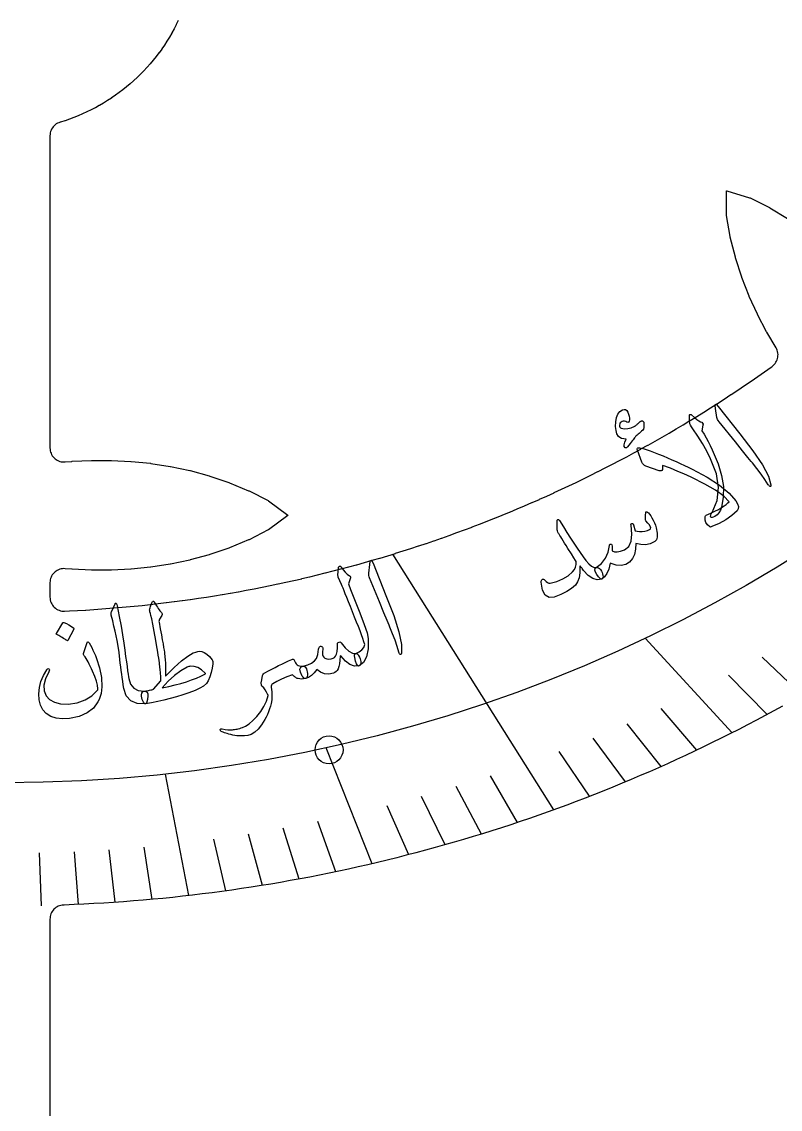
# Model space of a CAD drawing. Header units: millimetres. Extents: x -40.3 to 40.3, y -40.3 to 40.3.
# Drawn here: x 0.3 to 13.85, y -20.91 to -1.49 of the extents above; entities that cross this region are included whole.
import ezdxf

# ---------------------------------------------------------------- set-up
doc = ezdxf.new("R2010")
doc.units = ezdxf.units.MM
for name, color, linetype in [('CUT_INNER', 6, 'Continuous'), ('ENGRAVE', 7, 'Continuous'), ('ENGRAVE_FINE', 8, 'Continuous'), ('TEXT', 5, 'Continuous')]:
    doc.layers.add(name, color=color, linetype=linetype)

msp = doc.modelspace()

# ---------------------------------------------------------------- linework, layer by layer
at = {"layer": 'CUT_INNER'}
for points in [[(3.0979, -1.4669), (3.0623, -1.5397), (3.0609, -1.5425), (3.0236, -1.6144), (3.0222, -1.6171), (2.9831, -1.6881), (2.9816, -1.6908), (2.9407, -1.7608), (2.9392, -1.7635), (2.8966, -1.8325), (2.895, -1.8351), (2.8508, -1.903), (2.8491, -1.9056), (2.8032, -1.9724), (2.8015, -1.9749), (2.754, -2.0406), (2.7522, -2.0431), (2.7031, -2.1076), (2.7012, -2.11), (2.6505, -2.1733), (2.6486, -2.1756), (2.5964, -2.2377), (2.5944, -2.24), (2.5407, -2.3007), (2.5387, -2.303), (2.4835, -2.3624), (2.4814, -2.3646), (2.4248, -2.4226), (2.4226, -2.4248), (2.3646, -2.4814), (2.3624, -2.4835), (2.303, -2.5387), (2.3007, -2.5407), (2.24, -2.5944), (2.2377, -2.5964), (2.1756, -2.6486), (2.1733, -2.6505), (2.11, -2.7012), (2.1076, -2.7031), (2.0431, -2.7522), (2.0406, -2.754), (1.9749, -2.8015), (1.9724, -2.8032), (1.9056, -2.8491), (1.903, -2.8508), (1.8351, -2.895), (1.8325, -2.8966), (1.7635, -2.9392), (1.7608, -2.9407), (1.6908, -2.9816), (1.6881, -2.9831), (1.6171, -3.0222), (1.6144, -3.0236), (1.5425, -3.0609), (1.5397, -3.0623), (1.4669, -3.0979), (1.4641, -3.0992), (1.3904, -3.1329), (1.3876, -3.1342), (1.3131, -3.1661), (1.3103, -3.1673), (1.235, -3.1974), (1.2321, -3.1985), (1.1562, -3.2267), (1.1533, -3.2278), (1.0766, -3.2541), (1.0737, -3.2551), (0.9964, -3.2796), (0.9935, -3.2805), (0.9869, -3.2824), (0.9635, -3.2905), (0.9409, -3.3008), (0.9196, -3.3133), (0.8995, -3.3279), (0.8811, -3.3444), (0.8643, -3.3626), (0.8494, -3.3824), (0.8366, -3.4036), (0.8259, -3.426), (0.8175, -3.4492), (0.8114, -3.4733), (0.8077, -3.4978), (0.8065, -3.5225), (0.8065, -9.0988), (0.8077, -9.1232), (0.8113, -9.1473), (0.8171, -9.171), (0.8253, -9.194), (0.8357, -9.2161), (0.8482, -9.237), (0.8626, -9.2567), (0.879, -9.2748), (0.897, -9.2913), (0.9165, -9.3059), (0.9373, -9.3186), (0.9593, -9.3292), (0.9822, -9.3375), (1.0059, -9.3437), (1.03, -9.3474), (1.0543, -9.3488), (1.0787, -9.3478), (1.1986, -9.3371), (1.2039, -9.3368), (1.549, -9.3206), (1.5548, -9.3205), (1.8995, -9.3202), (1.9056, -9.3204), (2.2499, -9.3371), (2.2564, -9.3376), (2.6005, -9.3724), (2.6072, -9.3732), (2.951, -9.4269), (2.9579, -9.4282), (3.3016, -9.5018), (3.3086, -9.5035), (3.6522, -9.598), (3.6593, -9.6002), (4.0026, -9.717), (4.0102, -9.7199), (4.3526, -9.8616), (4.3614, -9.8656), (4.7031, -10.039), (4.7076, -10.0416), (4.712, -10.0445), (5.0535, -10.2973), (5.0579, -10.3009), (5.0535, -10.3046), (4.712, -10.5574), (4.7076, -10.5603), (4.7031, -10.5628), (4.3614, -10.7363), (4.3526, -10.7403), (4.0102, -10.882), (4.0026, -10.8849), (3.6593, -11.0017), (3.6522, -11.0039), (3.3086, -11.0984), (3.3016, -11.1001), (2.9579, -11.1737), (2.951, -11.175), (2.6072, -11.2287), (2.6005, -11.2295), (2.2564, -11.2643), (2.2499, -11.2648), (1.9056, -11.2815), (1.8995, -11.2817), (1.5548, -11.2814), (1.549, -11.2813), (1.2039, -11.2651), (1.1986, -11.2647), (1.0787, -11.254), (1.0543, -11.2531), (1.03, -11.2545), (1.0059, -11.2582), (0.9822, -11.2643), (0.9593, -11.2727), (0.9373, -11.2833), (0.9165, -11.2959), (0.897, -11.3106), (0.879, -11.327), (0.8626, -11.3452), (0.8482, -11.3648), (0.8357, -11.3858), (0.8253, -11.4079), (0.8171, -11.4309), (0.8113, -11.4545), (0.8077, -11.4787), (0.8065, -11.503), (0.8065, -11.7624), (0.8078, -11.7877), (0.8116, -11.8126), (0.8179, -11.8371), (0.8266, -11.8608), (0.8377, -11.8834), (0.8511, -11.9049), (0.8665, -11.9249), (0.8838, -11.9432), (0.903, -11.9597), (0.9236, -11.9742), (0.9457, -11.9865), (0.9689, -11.9966), (0.9929, -12.0042), (1.0176, -12.0094), (1.0427, -12.0121), (1.068, -12.0122), (1.1552, -12.0082), (1.1568, -12.0081), (1.2996, -12.0006), (1.3011, -12.0005), (1.4439, -11.9922), (1.4455, -11.9921), (1.5882, -11.9829), (1.5897, -11.9828), (1.7324, -11.9727), (1.7339, -11.9726), (1.8765, -11.9616), (1.8781, -11.9615), (2.0206, -11.9497), (2.0221, -11.9496), (2.1646, -11.9369), (2.1661, -11.9367), (2.3085, -11.9231), (2.31, -11.923), (2.4523, -11.9085), (2.4538, -11.9084), (2.596, -11.893), (2.5976, -11.8929), (2.7397, -11.8767), (2.7412, -11.8765), (2.8832, -11.8594), (2.8847, -11.8592), (3.0266, -11.8413), (3.0281, -11.8411), (3.1699, -11.8223), (3.1714, -11.8221), (3.3131, -11.8024), (3.3146, -11.8022), (3.4562, -11.7816), (3.4577, -11.7814), (3.5991, -11.76), (3.6006, -11.7597), (3.7419, -11.7374), (3.7434, -11.7372), (3.8845, -11.714), (3.886, -11.7138), (4.027, -11.6898), (4.0286, -11.6895), (4.1694, -11.6646), (4.1709, -11.6644), (4.3116, -11.6386), (4.3131, -11.6383), (4.4536, -11.6117), (4.4551, -11.6114), (4.5955, -11.584), (4.597, -11.5837), (4.7372, -11.5553), (4.7387, -11.555), (4.8787, -11.5258), (4.8802, -11.5255), (5.02, -11.4955), (5.0215, -11.4951), (5.1612, -11.4642), (5.1627, -11.4639), (5.3021, -11.4321), (5.3036, -11.4318), (5.4429, -11.3992), (5.4444, -11.3988), (5.5834, -11.3653), (5.5849, -11.365), (5.7238, -11.3306), (5.7253, -11.3303), (5.8639, -11.2951), (5.8654, -11.2947), (6.0038, -11.2587), (6.0053, -11.2583), (6.1435, -11.2214), (6.145, -11.221), (6.2829, -11.1833), (6.2844, -11.1829), (6.4221, -11.1443), (6.4236, -11.1439), (6.5611, -11.1045), (6.5626, -11.104), (6.6998, -11.0638), (6.7013, -11.0633), (6.8383, -11.0223), (6.8397, -11.0218), (6.9765, -10.9799), (6.9779, -10.9794), (7.1144, -10.9366), (7.1159, -10.9362), (7.2521, -10.8926), (7.2536, -10.8921), (7.3895, -10.8476), (7.391, -10.8472), (7.5266, -10.8019), (7.5281, -10.8014), (7.6635, -10.7553), (7.6649, -10.7548), (7.8, -10.7078), (7.8015, -10.7073), (7.9363, -10.6596), (7.9377, -10.659), (8.0722, -10.6104), (8.0737, -10.6099), (8.2079, -10.5605), (8.2093, -10.56), (8.3432, -10.5097), (8.3447, -10.5092), (8.4783, -10.4581), (8.4797, -10.4576), (8.613, -10.4057), (8.6144, -10.4051), (8.7474, -10.3524), (8.7488, -10.3518), (8.8814, -10.2983), (8.8829, -10.2977), (9.0152, -10.2434), (9.0166, -10.2428), (9.1486, -10.1877), (9.15, -10.1871), (9.2816, -10.1312), (9.283, -10.1305), (9.4143, -10.0738), (9.4157, -10.0732), (9.5466, -10.0156), (9.548, -10.015), (9.6786, -9.9566), (9.68, -9.956), (9.8102, -9.8968), (9.8116, -9.8962), (9.9415, -9.8363), (9.9429, -9.8356), (10.0723, -9.7748), (10.0737, -9.7742), (10.2028, -9.7126), (10.2042, -9.712), (10.3329, -9.6496), (10.3343, -9.649), (10.4627, -9.5858), (10.464, -9.5852), (10.592, -9.5212), (10.5934, -9.5206), (10.7209, -9.4559), (10.7223, -9.4552), (10.8494, -9.3897), (10.8508, -9.389), (10.9776, -9.3227), (10.9789, -9.322), (11.1053, -9.255), (11.1066, -9.2542), (11.2325, -9.1864), (11.2339, -9.1857), (11.3594, -9.1171), (11.3607, -9.1164), (11.4858, -9.047), (11.4872, -9.0463), (11.6118, -8.9762), (11.6132, -8.9754), (11.7374, -8.9045), (11.7387, -8.9038), (11.8625, -8.8321), (11.8638, -8.8314), (11.9872, -8.759), (11.9885, -8.7582), (12.1114, -8.685), (12.1127, -8.6842), (12.2352, -8.6103), (12.2365, -8.6095), (12.3585, -8.5349), (12.3598, -8.5341), (12.4813, -8.4587), (12.4826, -8.4579), (12.6037, -8.3817), (12.605, -8.3809), (12.7256, -8.304), (12.7269, -8.3032), (12.847, -8.2256), (12.8483, -8.2247), (12.9679, -8.1464), (12.9692, -8.1455), (13.0884, -8.0664), (13.0897, -8.0656), (13.2083, -7.9857), (13.2096, -7.9849), (13.3278, -7.9043), (13.3291, -7.9035), (13.4467, -7.8222), (13.448, -7.8213), (13.5652, -7.7393), (13.5665, -7.7384), (13.6831, -7.6557), (13.6844, -7.6548), (13.7036, -7.641), (13.723, -7.6256), (13.7407, -7.6083), (13.7567, -7.5894), (13.7707, -7.569), (13.7826, -7.5473), (13.7923, -7.5246), (13.7997, -7.501), (13.8048, -7.4767), (13.8074, -7.4521), (13.8076, -7.4274), (13.8053, -7.4027), (13.8006, -7.3784), (13.7935, -7.3547), (13.7841, -7.3318), (13.7725, -7.31), (13.6069, -7.0321), (13.6036, -7.0262), (13.4419, -6.718), (13.4389, -6.7117), (13.2932, -6.3918), (13.2904, -6.3852), (13.1617, -6.0529), (13.1592, -6.0459), (13.0485, -5.7005), (13.0463, -5.6928), (12.9561, -5.3333), (12.9541, -5.3239), (12.8899, -4.9461), (12.8892, -4.9409), (12.889, -4.9357), (12.8886, -4.5108), (12.8889, -4.5051), (12.8945, -4.5065), (13.3009, -4.6302), (13.3059, -4.6319), (13.3106, -4.6341), (13.6535, -4.8052), (13.6619, -4.8098), (13.9798, -5.0005)], [(13.8885, -13.709), (13.7334, -13.7937), (13.5778, -13.8775), (13.4217, -13.9603), (13.2651, -14.0422), (13.1079, -14.1231), (12.9503, -14.2031), (12.7922, -14.282), (12.6337, -14.36), (12.4746, -14.4371), (12.3151, -14.5131), (12.1551, -14.5882), (11.9946, -14.6623), (11.8337, -14.7354), (11.6724, -14.8075), (11.5106, -14.8786), (11.3484, -14.9488), (11.1858, -15.0179), (11.0227, -15.086), (10.8592, -15.1532), (10.6953, -15.2193), (10.531, -15.2844), (10.3664, -15.3485), (10.2013, -15.4116), (10.0358, -15.4737), (9.87, -15.5348), (9.7038, -15.5949), (9.5372, -15.6539), (9.3703, -15.7119), (9.203, -15.7689), (9.0353, -15.8248), (8.8674, -15.8798), (8.6991, -15.9336), (8.5304, -15.9865), (8.3615, -16.0383), (8.1922, -16.0891), (8.0226, -16.1389), (7.8527, -16.1876), (7.6826, -16.2352), (7.5121, -16.2818), (7.3413, -16.3274), (7.1703, -16.3719), (6.999, -16.4154), (6.8275, -16.4578), (6.6556, -16.4992), (6.4836, -16.5395), (6.3113, -16.5788), (6.1387, -16.617), (5.9659, -16.6541), (5.7929, -16.6902), (5.6197, -16.7252), (5.4463, -16.7591), (5.2726, -16.792), (5.0988, -16.8238), (4.9248, -16.8546), (4.7506, -16.8843), (4.5762, -16.9129), (4.4016, -16.9404), (4.2269, -16.9669), (4.052, -16.9923), (3.8769, -17.0166), (3.7017, -17.0399), (3.5264, -17.0621), (3.3509, -17.0832), (3.1754, -17.1032), (2.9997, -17.1221), (2.8238, -17.14), (2.6479, -17.1568), (2.4719, -17.1725), (2.2958, -17.1871), (2.1196, -17.2007), (1.9433, -17.2131), (1.7669, -17.2245), (1.5905, -17.2348), (1.414, -17.244), (1.2375, -17.2522), (1.0608, -17.2592), (1.048, -17.2596), (1.0241, -17.2616), (1.0004, -17.2659), (0.9773, -17.2724), (0.955, -17.281), (0.9335, -17.2918), (0.9132, -17.3046), (0.8942, -17.3193), (0.8767, -17.3358), (0.8609, -17.3538), (0.8469, -17.3733), (0.8348, -17.394), (0.8247, -17.4158), (0.8168, -17.4385), (0.8111, -17.4618), (0.8077, -17.4855), (0.8065, -17.5095), (0.8065, -21.9868)]]:
    msp.add_lwpolyline(points, dxfattribs=at)
at = {"layer": 'ENGRAVE'}
for points in [[(9.802, -15.5595), (6.9266, -10.9953)], [(12.987, -14.1846), (11.4377, -12.4924)], [(6.5613, -16.5214), (5.7389, -14.4506)], [(3.2881, -17.0904), (2.8709, -14.9216)]]:
    msp.add_lwpolyline(points, dxfattribs=at)
for centre, radius in [((0, 11.5231), 26.6001), ((5.7905, -14.4886), 0.25)]:
    msp.add_circle(centre, radius, dxfattribs=at)
at = {"layer": 'ENGRAVE_FINE'}
for points in [[(14.2386, -13.513), (13.5223, -12.8332)], [(13.6147, -13.8577), (12.9247, -13.1555)], [(12.3558, -14.4938), (11.7211, -13.7494)], [(11.7214, -14.7857), (11.1156, -14.0215)], [(11.0842, -15.0605), (10.5079, -14.2774)], [(10.4443, -15.3184), (9.8982, -14.5174)], [(9.1574, -15.7842), (8.6737, -14.9504)], [(8.5109, -15.9925), (8.0593, -15.1439)], [(7.8626, -16.1848), (7.4436, -15.3223)], [(7.2127, -16.361), (6.8268, -15.4857)], [(5.2549, -16.7953), (4.971, -15.888)], [(5.9087, -16.6662), (5.5904, -15.7685)], [(3.9445, -17.0074), (3.7304, -16.0843)], [(4.6001, -16.909), (4.351, -15.9933)], [(1.3161, -17.2487), (1.2442, -16.3073)], [(1.9738, -17.211), (1.8662, -16.2726)], [(2.6312, -17.1583), (2.4879, -16.2238)], [(0.6581, -17.2712), (0.6222, -16.3282)]]:
    msp.add_lwpolyline(points, dxfattribs=at)
at = {"layer": 'TEXT'}
for points in [[(12.6887, -8.3948), (12.6829, -8.3429), (12.6896, -8.319), (12.7089, -8.3232), (12.7408, -8.3555), (13.1241, -8.848), (13.3595, -9.15), (13.5315, -9.4017), (13.6389, -9.6036), (13.6815, -9.7561), (13.681, -9.7712), (13.6782, -9.7809), (13.6731, -9.7852), (13.6658, -9.7843), (13.658, -9.7805), (13.65, -9.7741), (13.642, -9.7651), (13.6338, -9.7536), (13.5746, -9.6611), (13.5074, -9.5657), (13.4324, -9.4675), (13.3496, -9.3663), (13.3285, -9.3395), (13.2708, -9.2676), (13.1766, -9.1506), (13.0461, -8.9882), (12.7545, -8.6295), (12.7404, -8.6095), (12.7294, -8.5899), (12.7214, -8.5705), (12.7166, -8.5514)], [(11.3933, -8.7801), (11.3693, -8.8006), (11.347, -8.8197), (11.3265, -8.8375), (11.3078, -8.8539), (11.2911, -8.869), (11.2766, -8.8828), (11.2642, -8.8954), (11.2541, -8.9068), (11.2441, -8.9189), (11.2322, -8.9337), (11.2183, -8.9511), (11.2025, -8.9713), (11.1848, -8.9942), (11.1652, -9.0201), (11.1439, -9.0489), (11.1206, -9.0807), (11.1103, -9.092), (11.0994, -9.0979), (11.0879, -9.0983), (11.0758, -9.0933), (11.0597, -9.0737), (11.0582, -9.0416), (11.0712, -8.9969), (11.0986, -8.9397), (11.0528, -8.9375), (11.0145, -8.929), (10.9837, -8.9142), (10.9603, -8.8933), (10.9322, -8.8452), (10.9148, -8.786), (10.908, -8.7157), (10.9116, -8.6343), (10.9255, -8.5555), (10.9497, -8.493), (10.9842, -8.4467), (11.0293, -8.4166), (11.0596, -8.4093), (11.0858, -8.4143), (11.108, -8.4317), (11.1261, -8.4615), (11.1399, -8.497), (11.149, -8.5315), (11.1535, -8.5649), (11.1533, -8.5973), (11.1491, -8.6223), (11.1404, -8.6371), (11.1274, -8.6415), (11.1101, -8.6357), (11.0881, -8.6248), (11.0666, -8.6198), (11.0456, -8.6207), (11.0252, -8.6273), (11.0058, -8.6379), (10.9911, -8.6517), (10.9811, -8.6687), (10.9759, -8.6889), (10.9755, -8.71), (10.9809, -8.7265), (10.9922, -8.7384), (11.0094, -8.7457), (11.0643, -8.7554), (11.1231, -8.7523), (11.1859, -8.7364), (11.2524, -8.7077), (11.2577, -8.7044), (11.2635, -8.7004), (11.2697, -8.6956), (11.2763, -8.69), (11.2834, -8.6838), (11.2911, -8.677), (11.2993, -8.6698), (11.3081, -8.6621), (11.3177, -8.6539), (11.3264, -8.6464), (11.3341, -8.6396), (11.3408, -8.6335), (11.3468, -8.6282), (11.3523, -8.6238), (11.3572, -8.6202), (11.3616, -8.6174), (11.3706, -8.6136), (11.3792, -8.6126), (11.3873, -8.6144), (11.395, -8.619), (11.4011, -8.6241), (11.4058, -8.6296), (11.409, -8.6356), (11.4108, -8.6421), (11.4134, -8.6934), (11.4114, -8.7335), (11.4046, -8.7624), (11.3933, -8.7801)], [(12.7963, -10.1616), (12.7785, -10.2109), (12.7529, -10.254), (12.7195, -10.291), (12.6783, -10.3218), (12.6521, -10.3351), (12.6316, -10.3415), (12.6167, -10.3409), (12.6076, -10.3334), (12.6038, -10.3191), (12.6064, -10.3004), (12.6153, -10.2773), (12.6305, -10.2498), (12.7208, -10.0373), (12.7462, -9.8071), (12.7074, -9.5595), (12.6051, -9.2948), (12.5343, -9.1555), (12.458, -9.0199), (12.3763, -8.8879), (12.2894, -8.7594), (12.2642, -8.7222), (12.2461, -8.6915), (12.2351, -8.6672), (12.2312, -8.6494), (12.23, -8.6234), (12.2289, -8.6003), (12.2277, -8.5802), (12.2266, -8.5631), (12.2257, -8.5488), (12.225, -8.5374), (12.2246, -8.5287), (12.2245, -8.5228), (12.2263, -8.5141), (12.2291, -8.5073), (12.2332, -8.5025), (12.2384, -8.4995), (12.2463, -8.4981), (12.2533, -8.4985), (12.2591, -8.5007), (12.264, -8.5046), (12.3144, -8.5524), (12.3581, -8.589), (12.395, -8.6145), (12.4251, -8.6289), (12.4473, -8.6387), (12.4617, -8.6525), (12.4683, -8.6704), (12.4671, -8.6924), (12.4477, -8.7907), (12.4865, -8.8518), (12.5245, -8.9165), (12.5617, -8.985), (12.598, -9.0571), (12.6336, -9.1329), (12.6688, -9.2126), (12.7035, -9.2961), (12.7377, -9.3834), (12.8007, -9.5887), (12.8318, -9.7868), (12.8304, -9.9778), (12.7963, -10.1616)], [(12.5266, -10.301), (12.607, -10.2635), (12.6788, -10.2279), (12.7421, -10.1943), (12.797, -10.1627), (12.8436, -10.1332), (12.8821, -10.1059), (12.9127, -10.0809), (12.9352, -10.0583), (12.8375, -9.9576), (12.693, -9.8528), (12.5025, -9.7433), (12.2669, -9.6279), (12.1776, -9.5868), (12.0952, -9.5494), (12.0196, -9.5159), (11.9508, -9.4862), (11.8888, -9.4606), (11.8336, -9.4393), (11.7853, -9.4222), (11.7437, -9.4095), (11.7438, -9.485), (11.7339, -9.4996), (11.7213, -9.5077), (11.7057, -9.5095), (11.6873, -9.5049), (11.4489, -9.422), (11.4245, -9.4098), (11.4042, -9.3936), (11.388, -9.3734), (11.3758, -9.3491), (11.2998, -9.1392), (11.2951, -9.1241), (11.2939, -9.1121), (11.2961, -9.1033), (11.3017, -9.0977), (11.3409, -9.0948), (11.4155, -9.1125), (11.5259, -9.1504), (11.6724, -9.208), (11.7544, -9.2414), (11.8344, -9.2748), (11.9126, -9.3083), (11.9888, -9.3418), (12.0631, -9.3754), (12.1354, -9.4091), (12.2057, -9.4429), (12.2741, -9.4769), (12.5413, -9.6223), (12.7612, -9.7641), (12.9326, -9.9039), (13.0548, -10.0425), (13.0862, -10.0978), (13.1002, -10.1462), (13.0968, -10.1878), (13.0759, -10.2224), (12.9821, -10.3061), (12.8761, -10.381), (12.7579, -10.4467), (12.6277, -10.5032), (12.6155, -10.5079), (12.6046, -10.5098), (12.5953, -10.5092), (12.5874, -10.5058), (12.5469, -10.4685), (12.52, -10.4282), (12.5066, -10.3849), (12.5067, -10.3387), (12.5095, -10.3234), (12.5137, -10.312), (12.5194, -10.3045), (12.5266, -10.301)], [(11.446, -10.2438), (11.4491, -10.2379), (11.4553, -10.236), (11.4648, -10.2382), (11.4775, -10.2444), (11.4944, -10.2573), (11.5133, -10.2785), (11.5341, -10.3081), (11.5568, -10.346), (11.5809, -10.3899), (11.6013, -10.4343), (11.618, -10.4793), (11.6311, -10.5247), (11.6479, -10.6176), (11.65, -10.6896), (11.6373, -10.7406), (11.6099, -10.7706), (11.5274, -10.8076), (11.4424, -10.825), (11.3553, -10.823), (11.2662, -10.8015), (11.2655, -10.9068), (11.2471, -10.9977), (11.2112, -11.0742), (11.1578, -11.1361), (11.0898, -11.1773), (11.0091, -11.1946), (10.9161, -11.1881), (10.8109, -11.1576), (10.7869, -11.2612), (10.7534, -11.3427), (10.7107, -11.4022), (10.6589, -11.4394), (10.6445, -11.4384), (10.6249, -11.4244), (10.6, -11.3975), (10.5699, -11.3576), (10.5462, -11.3155), (10.5371, -11.2805), (10.5426, -11.2528), (10.5628, -11.2323), (10.6586, -11.1584), (10.7299, -11.0677), (10.7766, -10.9606), (10.7986, -10.8372), (10.7998, -10.8305), (10.8019, -10.825), (10.805, -10.8209), (10.8091, -10.818), (10.8147, -10.816), (10.8204, -10.8154), (10.8261, -10.8161), (10.8317, -10.8183), (10.8398, -10.8296), (10.8449, -10.8528), (10.847, -10.8881), (10.846, -10.9354), (10.8856, -10.9524), (10.9355, -10.9548), (10.9957, -10.9425), (11.0662, -10.9155), (11.1415, -10.8564), (11.1861, -10.763), (11.2, -10.6355), (11.1828, -10.4741), (11.1818, -10.4659), (11.1824, -10.4594), (11.1845, -10.4546), (11.1882, -10.4514), (11.1948, -10.4488), (11.2011, -10.4477), (11.2072, -10.4481), (11.213, -10.4502), (11.2187, -10.4544), (11.2233, -10.4592), (11.2267, -10.4645), (11.229, -10.4705), (11.2549, -10.5769), (11.2933, -10.5868), (11.3355, -10.5912), (11.3818, -10.5899), (11.432, -10.5829), (11.4783, -10.5712), (11.5108, -10.557), (11.5295, -10.5403), (11.5344, -10.5211), (11.5277, -10.4991), (11.5108, -10.4719), (11.4835, -10.4393), (11.446, -10.4013), (11.4417, -10.3872), (11.4403, -10.3563), (11.4418, -10.3085), (11.446, -10.2438)], [(10.5628, -11.2323), (10.5834, -11.2325), (10.6026, -11.239), (10.6205, -11.2516), (10.6371, -11.2705), (10.6539, -11.2955), (10.667, -11.3209), (10.6764, -11.3466), (10.682, -11.3727), (10.6833, -11.3966), (10.6799, -11.4156), (10.6718, -11.4299), (10.6589, -11.4394), (10.5798, -11.4527), (10.4995, -11.4311), (10.4181, -11.3747), (10.3357, -11.2835), (10.323, -11.267), (10.312, -11.2528), (10.3026, -11.2407), (10.295, -11.2309), (10.2891, -11.2232), (10.2849, -11.2177), (10.2823, -11.2144), (10.2815, -11.2133), (10.2749, -11.2081), (10.2706, -11.2078), (10.2685, -11.2124), (10.2686, -11.2219), (10.269, -11.3285), (10.2559, -11.4181), (10.2292, -11.4908), (10.1891, -11.5463), (10.1211, -11.6053), (10.0352, -11.6607), (9.9313, -11.7123), (9.8096, -11.7598), (9.719, -11.7691), (9.6505, -11.728), (9.6042, -11.6369), (9.5796, -11.4958), (9.5798, -11.4776), (9.5831, -11.4628), (9.5896, -11.4515), (9.5992, -11.4437), (9.6105, -11.4402), (9.6218, -11.4418), (9.6333, -11.4485), (9.6448, -11.4604), (9.6694, -11.4856), (9.6936, -11.5025), (9.7174, -11.5108), (9.7407, -11.5108), (9.8591, -11.4804), (9.9653, -11.4366), (10.0591, -11.3798), (10.1404, -11.3099), (10.1716, -11.2707), (10.1921, -11.2271), (10.2018, -11.1793), (10.2008, -11.1273), (10.1904, -11.1071), (10.1629, -11.0616), (10.1186, -10.9906), (10.0573, -10.8942), (10.025, -10.8424), (9.996, -10.7956), (9.9702, -10.7537), (9.9478, -10.7168), (9.9285, -10.6852), (9.9125, -10.6592), (9.8997, -10.639), (9.8902, -10.6244), (9.8773, -10.6013), (9.8683, -10.58), (9.8631, -10.5604), (9.8618, -10.5426), (9.862, -10.5197), (9.8622, -10.4983), (9.8624, -10.4785), (9.8627, -10.4603), (9.8628, -10.4436), (9.8626, -10.4286), (9.8622, -10.4154), (9.8615, -10.4038), (9.8619, -10.394), (9.8645, -10.3864), (9.8694, -10.3809), (9.8766, -10.3775), (9.886, -10.3771), (9.8942, -10.3793), (9.9013, -10.3841), (9.9072, -10.3915), (9.9743, -10.5036), (10.0393, -10.6091), (10.1019, -10.7082), (10.1623, -10.8008), (10.2203, -10.887), (10.2757, -10.9669), (10.3285, -11.0405), (10.3788, -11.1077), (10.4303, -11.1683), (10.4781, -11.2093), (10.5223, -11.2306), (10.5628, -11.2323)], [(5.946, -11.3586), (5.9513, -11.3144), (5.9553, -11.2795), (5.9579, -11.2537), (5.9591, -11.2372), (5.9607, -11.2265), (5.9641, -11.2182), (5.9694, -11.2124), (5.9766, -11.209), (5.9855, -11.2083), (5.9938, -11.211), (6.0015, -11.2172), (6.0086, -11.2268), (6.0418, -11.2743), (6.0775, -11.3155), (6.1158, -11.3504), (6.1565, -11.379), (6.1683, -11.3885), (6.1743, -11.4011), (6.1747, -11.417), (6.1693, -11.436), (6.1379, -11.5258), (6.1505, -11.5589), (6.1629, -11.5913), (6.1752, -11.6231), (6.1874, -11.6544), (6.1993, -11.685), (6.2112, -11.715), (6.2228, -11.7443), (6.2343, -11.7731), (6.3412, -12.0392), (6.4195, -12.2486), (6.4688, -12.4015), (6.4888, -12.4979), (6.4887, -12.6827), (6.4616, -12.8262), (6.4076, -12.9285), (6.327, -12.9893), (6.3245, -12.9899), (6.322, -12.9906), (6.3195, -12.9912), (6.317, -12.9918), (6.2986, -12.9819), (6.2809, -12.9527), (6.264, -12.9043), (6.2479, -12.8368), (6.2438, -12.8113), (6.2462, -12.7914), (6.2549, -12.777), (6.27, -12.7682), (6.3296, -12.7395), (6.376, -12.7032), (6.4091, -12.6596), (6.4289, -12.6085), (6.4131, -12.5578), (6.3938, -12.5004), (6.371, -12.4364), (6.3446, -12.3658), (6.315, -12.2889), (6.2824, -12.2059), (6.2468, -12.1167), (6.2082, -12.0215), (6.1711, -11.9276), (6.1376, -11.8433), (6.1076, -11.7686), (6.0812, -11.7034), (6.0586, -11.6477), (6.04, -11.6015), (6.0255, -11.5646), (6.015, -11.5372), (5.9551, -11.4034), (5.9508, -11.3898), (5.9479, -11.3777), (5.9463, -11.3674), (5.946, -11.3586)], [(6.5164, -11.1763), (6.5256, -11.1249), (6.5388, -11.1039), (6.5561, -11.1134), (6.5776, -11.1534), (6.8053, -11.7343), (6.9454, -12.0907), (7.0389, -12.3809), (7.0847, -12.605), (7.0822, -12.7633), (7.0774, -12.7776), (7.072, -12.7861), (7.0659, -12.7889), (7.0592, -12.7859), (7.0527, -12.78), (7.0469, -12.7716), (7.0418, -12.7607), (7.0372, -12.7474), (7.0066, -12.6418), (6.9693, -12.5314), (6.9252, -12.4159), (6.8745, -12.2954), (6.8619, -12.2637), (6.827, -12.1784), (6.7699, -12.0394), (6.6908, -11.8467), (6.5129, -11.42), (6.5051, -11.3969), (6.5001, -11.3749), (6.498, -11.354), (6.4987, -11.3344)], [(2.6337, -11.8488), (2.6387, -11.8417), (2.6433, -11.8369), (2.6475, -11.8344), (2.6514, -11.8341), (2.6563, -11.8358), (2.6611, -11.8394), (2.6658, -11.8449), (2.6704, -11.8523), (2.6894, -11.8846), (2.7075, -11.9145), (2.7245, -11.9418), (2.7406, -11.9668), (2.7557, -11.989), (2.77, -12.008), (2.7836, -12.024), (2.7963, -12.0369), (2.8058, -12.0475), (2.81, -12.0595), (2.8088, -12.0727), (2.8023, -12.0872), (2.7614, -12.1559), (2.7565, -12.1675), (2.7538, -12.1804), (2.7535, -12.1946), (2.7555, -12.2102), (2.7772, -12.3282), (2.7961, -12.4321), (2.8122, -12.522), (2.8254, -12.5979), (2.836, -12.6599), (2.844, -12.7081), (2.8495, -12.7426), (2.8524, -12.7633), (2.859, -12.8248), (2.8642, -12.8832), (2.868, -12.9386), (2.8702, -12.9911), (2.8712, -13.0404), (2.8709, -13.0867), (2.8695, -13.13), (2.8669, -13.1702), (3.022, -13.0188), (3.1563, -12.8996), (3.2707, -12.8129), (3.3659, -12.7589), (3.4092, -12.742), (3.4487, -12.7319), (3.4844, -12.7288), (3.5163, -12.7325), (3.5632, -12.749), (3.6099, -12.779), (3.6565, -12.8224), (3.7031, -12.8791), (3.7111, -12.8931), (3.7161, -12.9099), (3.7179, -12.9293), (3.7167, -12.9515), (3.7035, -13.0324), (3.6848, -13.1102), (3.6607, -13.1849), (3.6311, -13.2566), (3.599, -13.3046), (3.55, -13.3491), (3.4842, -13.3901), (3.4015, -13.4274), (3.2892, -13.4681), (3.1772, -13.5059), (3.0654, -13.5407), (2.9539, -13.5725), (2.8428, -13.6012), (2.7324, -13.6266), (2.6226, -13.6487), (2.5136, -13.6676), (2.5008, -13.6653), (2.4884, -13.656), (2.4762, -13.6397), (2.4644, -13.6163), (2.4531, -13.5873), (2.4458, -13.5589), (2.4425, -13.531), (2.443, -13.5037), (2.4479, -13.4795), (2.4575, -13.4609), (2.4718, -13.4479), (2.4909, -13.4404), (2.5168, -13.4364), (2.5412, -13.4321), (2.5642, -13.4277), (2.5857, -13.4231), (2.6057, -13.4186), (2.6244, -13.4146), (2.6416, -13.411), (2.6574, -13.4079), (2.7846, -13.2562), (2.7852, -13.2501), (2.7856, -13.2424), (2.7859, -13.2328), (2.7859, -13.2216), (2.7857, -13.2086), (2.7853, -13.1939), (2.7847, -13.1775), (2.784, -13.1593), (2.7828, -13.1395), (2.7813, -13.1184), (2.7792, -13.0959), (2.7767, -13.072), (2.7738, -13.0469), (2.7709, -13.0207), (2.7678, -12.9933), (2.7646, -12.9649), (2.7606, -12.9328), (2.7554, -12.8945), (2.7487, -12.8499), (2.7408, -12.7991), (2.7316, -12.7424), (2.7211, -12.6801), (2.7095, -12.6121), (2.6965, -12.5386), (2.6676, -12.3755), (2.6435, -12.2466), (2.6243, -12.1519), (2.6098, -12.0914), (2.5993, -12.0527), (2.5919, -12.0232), (2.5877, -12.0029), (2.5867, -11.9919), (2.5916, -11.9703), (2.5969, -11.9499), (2.6024, -11.9308), (2.6082, -11.9129), (2.6143, -11.896), (2.6206, -11.8797), (2.627, -11.8639), (2.6337, -11.8488)], [(1.9692, -11.8836), (1.9732, -11.8757), (1.9771, -11.8702), (1.9809, -11.8674), (1.9847, -11.8671), (1.9906, -11.8699), (1.9965, -11.8794), (2.0024, -11.8956), (2.0083, -11.9185), (2.0444, -12.1055), (2.0759, -12.2786), (2.1027, -12.4378), (2.1248, -12.5831), (2.1417, -12.7075), (2.1571, -12.819), (2.171, -12.9175), (2.1832, -13.0032), (2.1938, -13.0759), (2.2023, -13.1358), (2.209, -13.1828), (2.2137, -13.2169), (2.2454, -13.3175), (2.3022, -13.3885), (2.384, -13.4295), (2.4909, -13.4404), (2.5208, -13.445), (2.5412, -13.4608), (2.5522, -13.4877), (2.5537, -13.5258), (2.5477, -13.5867), (2.539, -13.6306), (2.5276, -13.6575), (2.5136, -13.6676), (2.3629, -13.6627), (2.2481, -13.615), (2.1694, -13.5248), (2.1269, -13.3926), (2.1166, -13.3285), (2.1067, -13.2641), (2.0973, -13.1996), (2.0884, -13.1349), (2.0799, -13.07), (2.0714, -13.0049), (2.0632, -12.9397), (2.0551, -12.8743), (2.0399, -12.7495), (2.0239, -12.6373), (2.0072, -12.5377), (1.9898, -12.4508), (1.9709, -12.3675), (1.9499, -12.2788), (1.9266, -12.1847), (1.9012, -12.0852), (1.8975, -12.0672), (1.8966, -12.0506), (1.8986, -12.0353), (1.9034, -12.0214)], [(1.0336, -12.2229), (1.0365, -12.2196), (1.0407, -12.2175), (1.0461, -12.2166), (1.0528, -12.2169), (1.1008, -12.2348), (1.1464, -12.257), (1.1896, -12.2838), (1.2304, -12.3151), (1.2344, -12.3199), (1.2364, -12.3249), (1.2362, -12.33), (1.2338, -12.3352), (1.1284, -12.5334), (1.1243, -12.5382), (1.1188, -12.5396), (1.1119, -12.5375), (1.1037, -12.532), (1.0965, -12.5273), (1.0853, -12.5202), (1.07, -12.5107), (1.0506, -12.4989), (1.0268, -12.4847), (0.9983, -12.4681), (0.9652, -12.4491), (0.9274, -12.4278), (0.9224, -12.4242), (0.9198, -12.4205), (0.9196, -12.4167), (0.9219, -12.4128)], [(1.5057, -12.5788), (1.529, -12.6203), (1.5519, -12.6636), (1.5743, -12.7089), (1.5964, -12.756), (1.6177, -12.8055), (1.6381, -12.8575), (1.6574, -12.9121), (1.6757, -12.9694), (1.6921, -13.0265), (1.7056, -13.0833), (1.7163, -13.1398), (1.7242, -13.1961), (1.7292, -13.2523), (1.7314, -13.3084), (1.7307, -13.3647), (1.7271, -13.4209), (1.7187, -13.4803), (1.7055, -13.5356), (1.6874, -13.5867), (1.6644, -13.6337), (1.5824, -13.7424), (1.4701, -13.8281), (1.3274, -13.8904), (1.1548, -13.9288), (1.0288, -13.9372), (0.9177, -13.9251), (0.8218, -13.8927), (0.741, -13.8402), (0.6797, -13.7712), (0.6368, -13.6895), (0.6121, -13.5953), (0.6055, -13.4885), (0.6172, -13.375), (0.6451, -13.2655), (0.6888, -13.16), (0.7483, -13.0583), (0.7578, -13.0466), (0.7672, -13.04), (0.7764, -13.0384), (0.7855, -13.042), (0.794, -13.0496), (0.7967, -13.0606), (0.7936, -13.075), (0.7846, -13.0927), (0.726, -13.2203), (0.6983, -13.3345), (0.7018, -13.4354), (0.7369, -13.5231), (0.7987, -13.5923), (0.885, -13.6401), (0.9955, -13.6665), (1.1302, -13.6709), (1.2916, -13.6475), (1.4335, -13.5977), (1.5558, -13.522), (1.658, -13.4205), (1.66, -13.4171), (1.6613, -13.4121), (1.6618, -13.4055), (1.6616, -13.3974), (1.6537, -13.3342), (1.6353, -13.2613), (1.6066, -13.1785), (1.5676, -13.0858), (1.5461, -13.0393), (1.5254, -12.996), (1.5057, -12.956), (1.4869, -12.9193), (1.4687, -12.886), (1.4512, -12.8563), (1.4342, -12.8302), (1.4177, -12.8078), (1.4099, -12.796), (1.4052, -12.785), (1.4037, -12.7748), (1.4053, -12.7653), (1.4683, -12.5735), (1.4745, -12.5622), (1.4828, -12.5593), (1.4932, -12.5648), (1.5057, -12.5788)], [(5.323, -12.9931), (5.4086, -12.9692), (5.4774, -12.9383), (5.5296, -12.9006), (5.565, -12.8561), (5.5784, -12.8246), (5.5895, -12.7861), (5.5983, -12.7406), (5.6047, -12.6882), (5.6079, -12.6723), (5.6125, -12.6597), (5.6184, -12.6504), (5.6258, -12.6443), (5.6358, -12.6397), (5.6452, -12.6384), (5.6542, -12.6406), (5.6626, -12.6461), (5.6709, -12.6552), (5.6765, -12.6663), (5.6792, -12.6793), (5.6791, -12.6943), (5.675, -12.7339), (5.6738, -12.7665), (5.6756, -12.7923), (5.6804, -12.8112), (5.6951, -12.8363), (5.7179, -12.8539), (5.7488, -12.8641), (5.7879, -12.8667), (5.8296, -12.8623), (5.8635, -12.8526), (5.8895, -12.8375), (5.9076, -12.8171), (5.9232, -12.7812), (5.9341, -12.7317), (5.9402, -12.6686), (5.9417, -12.5921), (5.9425, -12.5827), (5.9472, -12.575), (5.956, -12.5689), (5.9688, -12.5644), (5.9814, -12.5626), (5.9921, -12.5639), (6.0011, -12.5682), (6.0081, -12.5756), (6.0784, -12.6654), (6.146, -12.7273), (6.2107, -12.7613), (6.2725, -12.7676), (6.2868, -12.7701), (6.302, -12.7822), (6.3181, -12.8039), (6.335, -12.8352), (6.3454, -12.8609), (6.3523, -12.8864), (6.356, -12.9118), (6.3562, -12.9372), (6.3539, -12.9572), (6.3487, -12.9725), (6.3406, -12.983), (6.3295, -12.9886), (6.2452, -12.994), (6.1627, -12.9664), (6.0821, -12.9056), (6.0037, -12.8119), (5.9997, -12.807), (5.9963, -12.8059), (5.9935, -12.8085), (5.9913, -12.8149), (5.9858, -12.8886), (5.9777, -12.9508), (5.9671, -13.0015), (5.9539, -13.0408), (5.9383, -13.0689), (5.919, -13.0916), (5.8961, -13.109), (5.8696, -13.1211), (5.7855, -13.1352), (5.708, -13.1284), (5.637, -13.1007), (5.5728, -13.052), (5.5261, -13.1129), (5.4769, -13.1606), (5.4254, -13.1951), (5.3715, -13.2162), (5.3564, -13.2159), (5.3414, -13.2085), (5.3265, -13.1938), (5.3117, -13.1721), (5.2791, -13.1019), (5.2701, -13.0487), (5.2848, -13.0124), (5.323, -12.9931)], [(3.3097, -12.997), (3.297, -12.9992), (3.2842, -13.0024), (3.2713, -13.0065), (3.2581, -13.0116), (3.1412, -13.0762), (3.028, -13.1593), (2.9182, -13.2608), (2.8115, -13.3808), (2.9292, -13.3561), (3.0405, -13.3296), (3.1453, -13.3015), (3.2437, -13.2719), (3.3356, -13.2407), (3.421, -13.2077), (3.5, -13.1732), (3.5724, -13.137), (3.5791, -13.133), (3.5821, -13.1285), (3.5816, -13.1237), (3.5774, -13.1183), (3.5139, -13.0599), (3.4481, -13.0202), (3.3801, -12.9993), (3.3097, -12.997)], [(5.3765, -13.2151), (5.3365, -13.222), (5.2999, -13.2245), (5.2666, -13.2227), (5.2368, -13.2166), (5.2231, -13.2123), (5.21, -13.2067), (5.1974, -13.1996), (5.1853, -13.1911), (5.1735, -13.1816), (5.1618, -13.1714), (5.15, -13.1606), (5.1384, -13.1491), (5.0363, -13.1863), (4.9436, -13.2251), (4.8603, -13.2655), (4.7863, -13.3077), (4.7715, -13.32), (4.762, -13.3349), (4.7579, -13.3523), (4.7593, -13.3723), (4.7682, -13.4534), (4.7705, -13.5283), (4.7664, -13.597), (4.7556, -13.6596), (4.7425, -13.7093), (4.7272, -13.7585), (4.7094, -13.8071), (4.6893, -13.8552), (4.6667, -13.9025), (4.6418, -13.949), (4.6143, -13.9946), (4.5844, -14.0393), (4.5242, -14.1165), (4.4633, -14.1746), (4.4019, -14.2137), (4.3402, -14.2336), (4.279, -14.2405), (4.2138, -14.2411), (4.1445, -14.2355), (4.0713, -14.2236), (4.0352, -14.2154), (4.0021, -14.2071), (3.9721, -14.1989), (3.9451, -14.1906), (3.921, -14.1825), (3.8997, -14.1748), (3.8812, -14.1674), (3.8654, -14.1604), (3.8555, -14.1539), (3.8492, -14.1461), (3.8463, -14.1373), (3.847, -14.1272), (3.851, -14.1185), (3.8583, -14.1134), (3.8688, -14.1119), (3.8825, -14.1142), (3.9364, -14.1241), (3.9848, -14.1299), (4.0275, -14.1318), (4.0645, -14.1296), (4.0836, -14.1276), (4.1037, -14.1247), (4.1248, -14.121), (4.147, -14.1164), (4.1702, -14.111), (4.1945, -14.1048), (4.2198, -14.0978), (4.2461, -14.0899), (4.3005, -14.0654), (4.3613, -14.0242), (4.4285, -13.9663), (4.5017, -13.8917), (4.5715, -13.8061), (4.6282, -13.7155), (4.6719, -13.6201), (4.7027, -13.5198), (4.7039, -13.5157), (4.7039, -13.5118), (4.7025, -13.5082), (4.6999, -13.5048), (4.6764, -13.4589), (4.6508, -13.4186), (4.6229, -13.3838), (4.5928, -13.3545), (4.5821, -13.3339), (4.5805, -13.2949), (4.5879, -13.2374), (4.6041, -13.1615), (4.6102, -13.1462), (4.619, -13.1329), (4.6304, -13.1217), (4.6445, -13.1126), (4.7067, -13.0793), (4.768, -13.047), (4.8284, -13.0157), (4.8879, -12.9853), (4.9469, -12.956), (5.0057, -12.9279), (5.0644, -12.9009), (5.1229, -12.8751), (5.1372, -12.8704), (5.1493, -12.8708), (5.1592, -12.8762), (5.1669, -12.8865), (5.1774, -12.9115), (5.1899, -12.9335), (5.2044, -12.9525), (5.2209, -12.9684), (5.2405, -12.9798), (5.2648, -12.9875), (5.294, -12.9916), (5.328, -12.9921), (5.3454, -12.9952), (5.361, -13.005), (5.3748, -13.0213), (5.3867, -13.0442), (5.3961, -13.0707), (5.4024, -13.0978), (5.4055, -13.1257), (5.4055, -13.1543), (5.4023, -13.1788), (5.3964, -13.1972), (5.3878, -13.2093), (5.3765, -13.2151)]]:
    msp.add_lwpolyline(points, close=True, dxfattribs=at)

doc.saveas('drawing.dxf')
